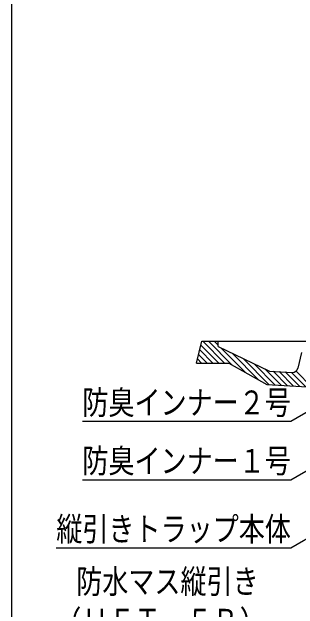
# Model space of a CAD drawing. Units: millimetres, scale not verified. Extents: x -1092 to 1092, y -744 to 696.
# Drawn here: x -1092 to -881.2, y -505.6 to -66.4 of the extents above; entities that cross this region are included whole.
import ezdxf
from ezdxf.enums import TextEntityAlignment as Align

# ---------------------------------------------------------------- set-up
doc = ezdxf.new("R2010")
doc.units = ezdxf.units.MM
doc.header["$LTSCALE"] = 8
for name, color, linetype in [('0-8_枠中線', 5, 'Continuous'), ('0-E_極細4', 6, 'Continuous'), ('1-1_寸法4', 7, 'Continuous')]:
    doc.layers.add(name, color=color, linetype=linetype)
doc.styles.add('ＭＳ ゴシック', font='')
doc.styles.get('ＭＳ ゴシック').set_extended_font_data('MS Gothic')

msp = doc.modelspace()

# ---------------------------------------------------------------- linework, layer by layer
at = {"layer": '0-8_枠中線'}
msp.add_lwpolyline([(-1092, -744), (-1092, 696), (1092, 696), (1092, -744)], close=True, dxfattribs=at)
at = {"layer": '0-E_極細4'}
for p, q in [((-939.649, -324.622), (-952.801, -311.47)), ((-935.406, -324.622), (-951.406, -308.622)), ((-929.891, -325.894), (-947.164, -308.622)), ((-940.076, -311.467), (-942.921, -308.622)), ((-940.076, -308.622), (-830.076, -308.622)), ((-940.076, -312.6), (-940.076, -308.622)), ((-943.892, -324.622), (-953.647, -314.867)), ((-920.014, -331.529), (-937.917, -313.626)), ((-948.134, -324.622), (-954.492, -318.263)), ((-910.136, -337.164), (-929.832, -317.468)), ((-878.579, -316.967), (-881.271, -328.445)), ((-956.076, -324.622), (-932.122, -324.622)), ((-952.377, -324.622), (-955.338, -321.66)), ((-902.474, -340.583), (-921.747, -321.311)), ((-897.98, -340.835), (-913.662, -325.153)), ((-893.485, -341.087), (-905.577, -328.995)), ((-888.991, -341.339), (-899.601, -330.728)), ((-884.496, -341.591), (-895.107, -330.98)), ((-880.002, -341.843), (-890.612, -331.232)), ((-875.507, -342.095), (-886.117, -331.484)), ((-871.012, -342.346), (-882.688, -330.671))]:
    msp.add_line(p, q, dxfattribs=at)
for points in [[(-956.076, -324.622), (-952.091, -308.622), (-940.076, -308.622)], [(-940.076, -312.6), (-902.242, -330.58), (-885.389, -331.525)], [(-932.122, -324.622), (-904.324, -340.479), (-853.13, -343.349)]]:
    msp.add_lwpolyline(points, dxfattribs=at)
msp.add_arc((-885.165, -327.531), 4, 266.7921, 346.79893, dxfattribs=at)
at = {"layer": '1-1_寸法4'}
for points in [[(-759.116, -294.198), (-886.517, -367.753), (-1040.117, -367.753)], [(-735.406, -323.452), (-886.517, -410.696), (-1040.117, -410.696)], [(-784.53, -401.938), (-886.517, -460.82), (-1059.317, -460.82)]]:
    msp.add_lwpolyline(points, dxfattribs=at)

# ---------------------------------------------------------------- texts
at = {"layer": '1-1_寸法4', "style": 'ＭＳ ゴシック', "width": 0.8}
for s, p in [('防臭インナー２号', (-1040.117, -367.753)), ('防臭インナー１号', (-1040.117, -410.696)), ('縦引きトラップ本体', (-1059.317, -460.82)), ('防水マス縦引き', (-1044.666, -499.404)), ('(ＨＦＴ－５Ｂ)   ', (-1049.717, -528.38))]:
    msp.add_text(s, height=17.6, dxfattribs=at).set_placement(p, align=Align.BOTTOM_LEFT)

doc.saveas('drawing.dxf')
